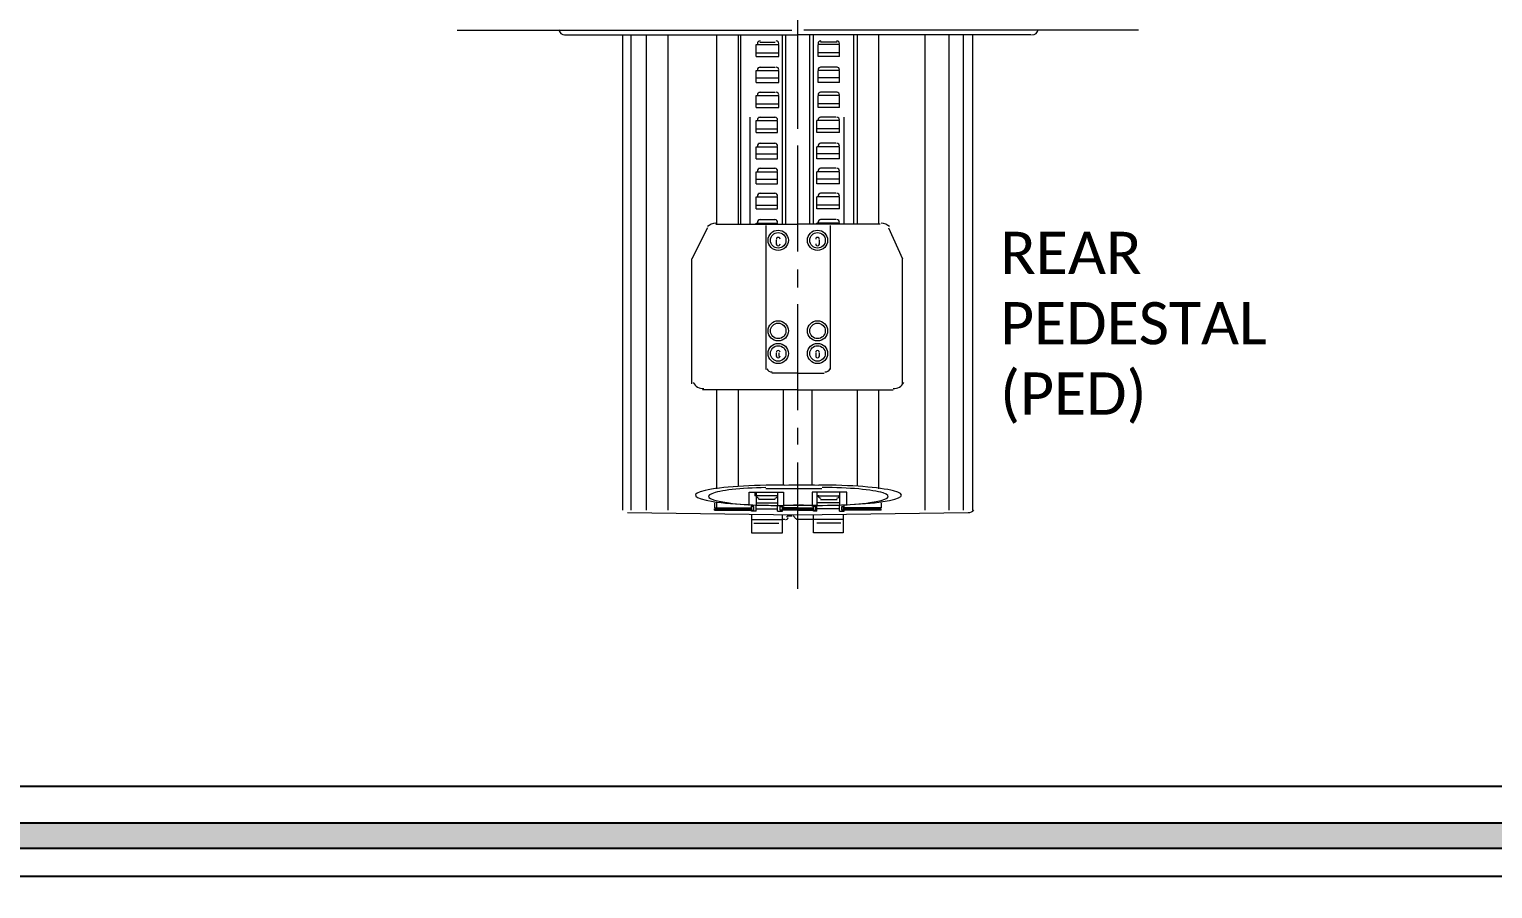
# Model space of a CAD drawing. Header units: millimetres. Extents: x 26027 to 581921, y 7230 to 233891.
# Drawn here: x 467512 to 470114, y 143489 to 145016 of the extents above; entities that cross this region are included whole.
import ezdxf

# ---------------------------------------------------------------- set-up
doc = ezdxf.new("R2010")
doc.units = ezdxf.units.MM
doc.header["$LTSCALE"] = 5
doc.layers.add('EXF', color=7, linetype='Continuous', lineweight=0, true_color=0x4e7e3e)
doc.layers.add('GE-ARCHITECTURAL_ELEMENTS', color=8, linetype='Continuous')
doc.layers.add('GE-SPECIFICATIONS', color=7, linetype='Continuous')
doc.layers.add('GE-DESIGNER_WARNING', color=1, linetype='Continuous', plot=False)
doc.layers.add('Walls', color=32, linetype='Continuous', lineweight=5)
doc.styles.get("Standard").update_dxf_attribs({"font": 'calibri.ttf'})

msp = doc.modelspace()

# ---------------------------------------------------------------- hatches: boundary and pattern name
h = msp.add_hatch()
h.set_pattern_fill('CROSS', color=85, scale=10)
h.set_pattern_definition([(0, (368880, 104830), (63.5, 63.5), [31.75, -95.25]), (90, (368895.875, 104814.125), (-63.5, 63.5), [31.75, -95.25])])
edge = h.paths.add_edge_path()
edge.add_line((457685.6, 145694.3), (457685.6, 152806.1))
edge.add_line((457685.6, 152806.1), (462487.4, 152806.1))
edge.add_line((462487.4, 152806.1), (462487.4, 145900.9))
edge.add_line((462487.4, 145900.9), (462587.4, 145901.1))
edge.add_line((462587.4, 145901.1), (462587.4, 152806.1))
edge.add_line((462587.4, 152806.1), (464555.9, 152806.1))
edge.add_line((464555.9, 152806.1), (469284.4, 152806.1))
edge.add_line((469284.4, 152806.1), (471903.7, 152806.1))
edge.add_line((471903.7, 152806.1), (471903.7, 142653.2))
edge.add_line((471903.7, 142653.2), (478231.4, 142645.9))
edge.add_line((478231.4, 142645.9), (478231.4, 142845.2))
edge.add_line((478231.4, 142845.2), (472503.7, 142845.2))
edge.add_line((472503.7, 142845.2), (472503.7, 157840))
edge.add_line((472503.7, 157840), (472504, 159009.2))
edge.add_line((472504, 159009.2), (479768.6, 159009.2))
edge.add_line((479768.6, 159009.2), (479768.6, 159109.2))
edge.add_line((479768.6, 159109.2), (472503.7, 159109.2))
edge.add_line((472503.7, 159109.2), (472503.7, 169315.6))
edge.add_line((472503.7, 169315.6), (478921.1, 169315.6))
edge.add_line((478921.1, 169315.6), (484286.4, 169315.6))
edge.add_line((484286.4, 169315.6), (484286.4, 166351.2))
edge.add_line((484286.4, 166351.2), (484486.4, 166351.2))
edge.add_line((484486.4, 166351.2), (484486.4, 169515.6))
edge.add_line((484486.4, 169515.6), (479083.8, 169515.6))
edge.add_line((479083.8, 169515.6), (479083.8, 190946.9))
edge.add_line((479083.8, 190946.9), (479083.8, 191341.6))
edge.add_line((479083.8, 191341.6), (478883.8, 191341.6))
edge.add_line((478883.8, 191341.6), (478883.8, 195124.3))
edge.add_line((478883.8, 195124.3), (477262.4, 195124.3))
edge.add_line((477262.4, 195124.3), (477262.4, 205421.2))
edge.add_line((477262.4, 205421.2), (474368, 205421.2))
edge.add_line((474368, 205421.2), (469356.9, 205421.2))
edge.add_line((469356.9, 205421.2), (469256.9, 205421.2))
edge.add_line((469256.9, 205421.2), (469256.9, 204391.3))
edge.add_line((469256.9, 204391.3), (469856.9, 204391.3))
edge.add_line((469856.9, 204391.3), (469856.9, 204821.2))
edge.add_line((469856.9, 204821.2), (471179.3, 204821.2))
edge.add_line((471179.3, 204821.2), (471179.3, 204391.3))
edge.add_line((471179.3, 204391.3), (471779.3, 204391.3))
edge.add_line((471779.3, 204391.3), (471779.3, 204821.2))
edge.add_line((471779.3, 204821.2), (476662.4, 204821.2))
edge.add_line((476662.4, 204821.2), (476662.4, 194457.6))
edge.add_line((476662.4, 194457.6), (478283.8, 194457.6))
edge.add_line((478283.8, 194457.6), (478283.8, 169915.6))
edge.add_line((478283.8, 169915.6), (471903.7, 169915.6))
edge.add_line((471903.7, 169915.6), (471903.7, 159212))
edge.add_line((471903.7, 159212), (470513.7, 159212))
edge.add_line((470513.7, 159212), (470513.7, 159112))
edge.add_line((470513.7, 159112), (471903.7, 159112))
edge.add_line((471903.7, 159112), (471903.7, 153006.1))
edge.add_line((471903.7, 153006.1), (462587.4, 153006.1))
edge.add_line((462587.4, 153006.1), (462487.4, 152906.1))
edge.add_line((462487.4, 152906.1), (457585.6, 152906.1))
edge.add_line((457585.6, 152906.1), (457585.6, 145694.3))
at = {"layer": 'EXF'}
h = msp.add_hatch(dxfattribs=at)
h.set_pattern_fill('CROSS', color=256, scale=10)
edge = h.paths.add_edge_path()
edge.add_line((464555.9, 152806.1), (469284.4, 152806.1))
edge.add_line((469284.4, 152806.1), (471903.7, 152806.1))
edge.add_line((471903.7, 152806.1), (471903.7, 142653.2))
edge.add_line((471903.7, 142653.2), (478231.4, 142645.9))
edge.add_line((478231.4, 142645.9), (478231.4, 142845.2))
edge.add_line((478231.4, 142845.2), (472503.7, 142845.2))
edge.add_line((472503.7, 142845.2), (472503.7, 157840))
edge.add_line((472503.7, 157840), (472504, 159009.2))
edge.add_line((472504, 159009.2), (479768.6, 159009.2))
edge.add_line((479768.6, 159009.2), (479768.6, 159109.2))
edge.add_line((479768.6, 159109.2), (472503.7, 159109.2))
edge.add_line((472503.7, 159109.2), (472503.7, 169315.6))
edge.add_line((472503.7, 169315.6), (478921.1, 169315.6))
edge.add_line((478921.1, 169315.6), (484286.4, 169315.6))
edge.add_line((484286.4, 169315.6), (484286.4, 166351.2))
edge.add_line((484286.4, 166351.2), (484486.4, 166351.2))
edge.add_line((484486.4, 166351.2), (484486.4, 169515.6))
edge.add_line((484486.4, 169515.6), (479083.8, 169515.6))
edge.add_line((479083.8, 169515.6), (479083.8, 190946.9))
edge.add_line((479083.8, 190946.9), (479083.8, 191341.6))
edge.add_line((479083.8, 191341.6), (478883.8, 191341.6))
edge.add_line((478883.8, 191341.6), (478883.8, 195124.3))
edge.add_line((478883.8, 195124.3), (477262.4, 195124.3))
edge.add_line((477262.4, 195124.3), (477262.4, 205421.2))
edge.add_line((477262.4, 205421.2), (474368, 205421.2))
edge.add_line((474368, 205421.2), (469356.9, 205421.2))
edge.add_line((469356.9, 205421.2), (469256.9, 205421.2))
edge.add_line((469256.9, 205421.2), (469256.9, 204391.3))
edge.add_line((469256.9, 204391.3), (469856.9, 204391.3))
edge.add_line((469856.9, 204391.3), (469856.9, 204821.2))
edge.add_line((469856.9, 204821.2), (471179.3, 204821.2))
edge.add_line((471179.3, 204821.2), (471179.3, 204391.3))
edge.add_line((471179.3, 204391.3), (471779.3, 204391.3))
edge.add_line((471779.3, 204391.3), (471779.3, 204821.2))
edge.add_line((471779.3, 204821.2), (476662.4, 204821.2))
edge.add_line((476662.4, 204821.2), (476662.4, 194457.6))
edge.add_line((476662.4, 194457.6), (478283.8, 194457.6))
edge.add_line((478283.8, 194457.6), (478283.8, 169915.6))
edge.add_line((478283.8, 169915.6), (471903.7, 169915.6))
edge.add_line((471903.7, 169915.6), (471903.7, 159212))
edge.add_line((471903.7, 159212), (470513.7, 159212))
edge.add_line((470513.7, 159212), (470513.7, 159112))
edge.add_line((470513.7, 159112), (471903.7, 159112))
edge.add_line((471903.7, 159112), (471903.7, 153006.1))
edge.add_line((471903.7, 153006.1), (462587.4, 153006.1))
at = {"layer": 'GE-ARCHITECTURAL_ELEMENTS', "transparency": 33554687}
h = msp.add_hatch(color=232, dxfattribs=at)
h.dxf.hatch_style = 1
h.paths.add_polyline_path([(471385.8, 150060.2), (466165.8, 150060.2), (466165.8, 143560.1), (471385.8, 143560.1)])
h.paths.add_polyline_path([(471340.8, 150015.2), (471340.8, 143605.1), (466210.8, 143605.1), (466210.8, 150015.2)], flags=16)

# ---------------------------------------------------------------- linework, layer by layer
at = {"layer": 'GE-ARCHITECTURAL_ELEMENTS', "elevation": 2.4}
for points in [[(466115.8, 150110.2), (471435.8, 150110.2), (471435.8, 143510.1), (466115.8, 143510.1)], [(466165.8, 150060.2), (471385.8, 150060.2), (471385.8, 143560.1), (466165.8, 143560.1)], [(466210.8, 150015.2), (471340.8, 150015.2), (471340.8, 143605.1), (466210.8, 143605.1)], [(466275.8, 149950.2), (471275.8, 149950.2), (471275.8, 143670.1), (466275.8, 143670.1)]]:
    msp.add_lwpolyline(points, close=True, dxfattribs=at)
at = {"layer": 'GE-DESIGNER_WARNING', "elevation": 2.4}
msp.add_lwpolyline([(471275.8, 143670.1), (466275.8, 143670.1), (466275.8, 149950.2), (471275.8, 149950.2)], close=True, dxfattribs=at)
at = {"layer": 'GE-DESIGNER_WARNING', "color": 84, "lineweight": 13, "true_color": 0x2b9217, "elevation": 2.4}
for points in [[(468878.6, 144902.4), (468878.6, 145126.8)], [(468878.6, 144853.7), (468878.6, 145076)], [(468878.6, 144838.9), (468878.6, 144870.7)], [(468878.6, 144620.9), (468878.6, 144809.3)], [(468878.6, 144557.4), (468878.6, 144589.1)], [(468878.6, 144339.3), (468878.6, 144527.7)], [(468878.6, 144277.9), (468878.6, 144307.6)], [(468878.6, 144021.8), (468878.6, 144246.2)]]:
    msp.add_lwpolyline(points, dxfattribs=at)
at = {"layer": 'GE-DESIGNER_WARNING', "color": 154, "lineweight": 20, "true_color": 0x0645ab, "elevation": 2.4}
for points in [[(468273.2, 145014.6), (468868.1, 145014.6)], [(468463.7, 145006.1), (468878.6, 145006.1)], [(468567.5, 144161.5), (468567.5, 145006.1)], [(469293.6, 145006.1), (468878.6, 145006.1)], [(469484.1, 145014.6), (468889.2, 145014.6)], [(469189.8, 144161.5), (469189.8, 145006.1)], [(468717.8, 144663.2), (468690.2, 144608.2)], [(468732.6, 144669.6), (468878.6, 144669.6)], [(469024.7, 144669.6), (468878.6, 144669.6)], [(469039.5, 144663.2), (469064.9, 144608.2)], [(468690.2, 144385.9), (468690.2, 144608.2)], [(469064.9, 144385.9), (469064.9, 144608.2)], [(468878.6, 144375.3), (468709.3, 144375.3)], [(468878.6, 144375.3), (469048, 144375.3)], [(468575.9, 144157.3), (468878.6, 144153)], [(468878.6, 144153), (469181.4, 144157.3)]]:
    msp.add_lwpolyline(points, dxfattribs=at)
at = {"layer": 'GE-DESIGNER_WARNING', "color": 154, "lineweight": 13, "true_color": 0x0645ab, "elevation": 2.4}
for points in [[(468582.3, 144161.5), (468582.3, 145006.1)], [(468609.8, 144161.5), (468609.8, 145006.1)], [(468647.9, 144161.5), (468647.9, 145006.1)], [(468734.7, 144669.6), (468734.7, 145006.1)], [(468772.8, 144669.6), (468772.8, 145006.1)], [(468777, 144669.6), (468777, 145006.1)], [(468851.1, 144669.6), (468851.1, 145006.1)], [(468857.5, 144669.6), (468857.5, 145006.1)], [(468899.8, 144669.6), (468899.8, 145006.1)], [(468906.2, 144669.6), (468906.2, 145006.1)], [(468978.1, 144669.6), (468978.1, 145006.1)], [(468984.5, 144669.6), (468984.5, 145006.1)], [(469022.6, 144669.6), (469022.6, 145006.1)], [(469105.2, 144161.5), (469105.2, 145006.1)], [(469147.5, 144161.5), (469147.5, 145006.1)], [(469172.9, 144161.5), (469172.9, 145006.1)], [(468804.6, 144968), (468804.6, 144989.2)], [(468804.6, 144989.2), (468844.8, 144989.2)], [(468804.6, 144974.4), (468844.8, 144974.4)], [(468810.9, 144993.4), (468838.4, 144993.4)], [(468844.8, 144968), (468844.8, 144989.2)], [(468914.6, 144968), (468914.6, 144989.2)], [(468952.7, 144989.2), (468914.6, 144989.2)], [(468952.7, 144974.4), (468914.6, 144974.4)], [(468948.5, 144993.4), (468918.9, 144993.4)], [(468952.7, 144968), (468952.7, 144989.2)], [(468804.6, 144968), (468844.8, 144968)], [(468810.9, 144949), (468838.4, 144949)], [(468952.7, 144968), (468914.6, 144968)], [(468948.5, 144949), (468918.9, 144949)], [(468804.6, 144921.5), (468804.6, 144942.6)], [(468804.6, 144942.6), (468844.8, 144942.6)], [(468804.6, 144929.9), (468844.8, 144929.9)], [(468804.6, 144921.5), (468844.8, 144921.5)], [(468844.8, 144921.5), (468844.8, 144942.6)], [(468914.6, 144921.5), (468914.6, 144942.6)], [(468952.7, 144942.6), (468914.6, 144942.6)], [(468952.7, 144929.9), (468914.6, 144929.9)], [(468952.7, 144921.5), (468914.6, 144921.5)], [(468952.7, 144921.5), (468952.7, 144942.6)], [(468804.6, 144877), (468804.6, 144898.2)], [(468804.6, 144898.2), (468844.8, 144898.2)], [(468810.9, 144904.5), (468838.4, 144904.5)], [(468844.8, 144877), (468844.8, 144898.2)], [(468914.6, 144877), (468914.6, 144898.2)], [(468952.7, 144898.2), (468914.6, 144898.2)], [(468948.5, 144904.5), (468918.9, 144904.5)], [(468952.7, 144877), (468952.7, 144898.2)], [(468804.6, 144883.4), (468844.8, 144883.4)], [(468804.6, 144877), (468844.8, 144877)], [(468952.7, 144883.4), (468914.6, 144883.4)], [(468952.7, 144877), (468914.6, 144877)], [(468794, 144669.6), (468794, 144860.1)], [(468804.6, 144832.6), (468804.6, 144853.7)], [(468804.6, 144853.7), (468842.7, 144853.7)], [(468808.8, 144860.1), (468838.4, 144860.1)], [(468842.7, 144832.6), (468842.7, 144853.7)], [(468912.5, 144832.6), (468912.5, 144853.7)], [(468952.7, 144853.7), (468912.5, 144853.7)], [(468946.4, 144860.1), (468918.9, 144860.1)], [(468952.7, 144832.6), (468952.7, 144853.7)], [(468961.2, 144669.6), (468961.2, 144860.1)], [(468804.6, 144838.9), (468842.7, 144838.9)], [(468804.6, 144832.6), (468842.7, 144832.6)], [(468952.7, 144838.9), (468912.5, 144838.9)], [(468952.7, 144832.6), (468912.5, 144832.6)], [(468804.6, 144786), (468804.6, 144807.2)], [(468804.6, 144807.2), (468842.7, 144807.2)], [(468804.6, 144794.5), (468842.7, 144794.5)], [(468808.8, 144813.5), (468838.4, 144813.5)], [(468842.7, 144786), (468842.7, 144807.2)], [(468912.5, 144786), (468912.5, 144807.2)], [(468952.7, 144807.2), (468912.5, 144807.2)], [(468952.7, 144794.5), (468912.5, 144794.5)], [(468946.4, 144813.5), (468918.9, 144813.5)], [(468952.7, 144786), (468952.7, 144807.2)], [(468804.6, 144786), (468842.7, 144786)], [(468804.6, 144741.5), (468804.6, 144762.7)], [(468804.6, 144762.7), (468842.7, 144762.7)], [(468808.8, 144769.1), (468838.4, 144769.1)], [(468842.7, 144741.5), (468842.7, 144762.7)], [(468952.7, 144786), (468912.5, 144786)], [(468912.5, 144741.5), (468912.5, 144762.7)], [(468952.7, 144762.7), (468912.5, 144762.7)], [(468946.4, 144769.1), (468918.9, 144769.1)], [(468952.7, 144741.5), (468952.7, 144762.7)], [(468804.6, 144750), (468842.7, 144750)], [(468804.6, 144741.5), (468842.7, 144741.5)], [(468952.7, 144750), (468912.5, 144750)], [(468952.7, 144741.5), (468912.5, 144741.5)], [(468804.6, 144697.1), (468804.6, 144718.2)], [(468804.6, 144718.2), (468842.7, 144718.2)], [(468808.8, 144724.6), (468838.4, 144724.6)], [(468842.7, 144697.1), (468842.7, 144718.2)], [(468912.5, 144697.1), (468912.5, 144718.2)], [(468952.7, 144718.2), (468912.5, 144718.2)], [(468946.4, 144724.6), (468918.9, 144724.6)], [(468952.7, 144697.1), (468952.7, 144718.2)], [(468804.6, 144703.4), (468842.7, 144703.4)], [(468804.6, 144697.1), (468842.7, 144697.1)], [(468952.7, 144703.4), (468912.5, 144703.4)], [(468952.7, 144697.1), (468912.5, 144697.1)], [(468804.6, 144669.6), (468804.6, 144671.7)], [(468804.6, 144671.7), (468842.7, 144671.7)], [(468808.8, 144678), (468838.4, 144678)], [(468821.5, 144667.4), (468821.5, 144411.3)], [(468842.7, 144669.6), (468842.7, 144671.7)], [(468912.5, 144669.6), (468912.5, 144671.7)], [(468952.7, 144671.7), (468912.5, 144671.7)], [(468946.4, 144678), (468918.9, 144678)], [(468935.8, 144667.4), (468935.8, 144411.3)], [(468952.7, 144669.6), (468952.7, 144671.7)], [(468840.5, 144633.6), (468840.5, 144642)], [(468916.8, 144633.6), (468916.8, 144642)], [(468840.5, 144434.6), (468840.5, 144440.9)], [(468844.8, 144440.9), (468844.8, 144434.6)], [(468910.4, 144440.9), (468910.4, 144434.6)], [(468916.8, 144434.6), (468916.8, 144440.9)], [(468878.6, 144405), (468832.1, 144405)], [(468878.6, 144405), (468925.2, 144405)], [(468734.7, 144199.6), (468734.7, 144375.3)], [(468772.8, 144203.8), (468772.8, 144375.3)], [(468853.2, 144206), (468853.2, 144375.3)], [(468904.1, 144206), (468904.1, 144375.3)], [(468984.5, 144203.8), (468984.5, 144375.3)], [(469022.6, 144199.6), (469022.6, 144375.3)], [(468791.9, 144170), (468791.9, 144193.3), (468853.2, 144193.3), (468853.2, 144167.9)], [(468802.4, 144193.3), (468802.4, 144186.9)], [(468804.6, 144193.3), (468804.6, 144170)], [(468921, 144199.6), (468821.5, 144199.6)], [(468842.7, 144193.3), (468842.7, 144170)], [(468842.7, 144193.3), (468842.7, 144186.9)], [(468965.4, 144170), (468965.4, 144193.3), (468904.1, 144193.3), (468904.1, 144167.9)], [(468912.5, 144193.3), (468912.5, 144170)], [(468912.5, 144193.3), (468912.5, 144186.9)], [(468952.7, 144193.3), (468952.7, 144170)], [(468952.7, 144193.3), (468952.7, 144186.9)], [(468730.5, 144174.2), (468730.5, 144165.7), (468796.1, 144165.7)], [(468730.5, 144161.5), (468730.5, 144163.6), (468796.1, 144163.6)], [(468734.7, 144161.5), (468734.7, 144174.2)], [(468796.1, 144159.4), (468796.1, 144170)], [(468842.7, 144186.9), (468802.4, 144186.9)], [(468804.6, 144174.2), (468842.7, 144174.2)], [(468804.6, 144159.4), (468804.6, 144170)], [(468804.6, 144163.6), (468842.7, 144163.6)], [(468838.4, 144180.6), (468808.8, 144180.6)], [(468842.7, 144159.4), (468842.7, 144170)], [(468851.1, 144159.4), (468851.1, 144170)], [(468878.6, 144165.7), (468851.1, 144165.7)], [(468878.6, 144163.6), (468851.1, 144163.6)], [(468878.6, 144165.7), (468906.2, 144165.7)], [(468878.6, 144163.6), (468906.2, 144163.6)], [(468906.2, 144159.4), (468906.2, 144170)], [(468912.5, 144186.9), (468952.7, 144186.9)], [(468952.7, 144174.2), (468912.5, 144174.2)], [(468912.5, 144159.4), (468912.5, 144170)], [(468952.7, 144163.6), (468912.5, 144163.6)], [(468918.9, 144180.6), (468948.5, 144180.6)], [(468952.7, 144159.4), (468952.7, 144170)], [(469026.8, 144174.2), (469026.8, 144165.7), (468961.2, 144165.7)], [(468961.2, 144159.4), (468961.2, 144170)], [(469026.8, 144161.5), (469026.8, 144163.6), (468961.2, 144163.6)], [(468730.5, 144161.5), (468796.1, 144161.5)], [(468804.6, 144159.4), (468796.1, 144159.4)], [(468796.1, 144153), (468796.1, 144121.3), (468851.1, 144121.3), (468851.1, 144153)], [(468796.1, 144144.6), (468851.1, 144144.6)], [(468800.3, 144138.2), (468844.8, 144138.2)], [(468842.7, 144159.4), (468851.1, 144159.4)], [(468878.6, 144161.5), (468851.1, 144161.5)], [(468855.4, 144144.6), (468851.1, 144144.6)], [(468868.1, 144150.9), (468859.6, 144150.9)], [(468859.6, 144148.8), (468859.6, 144150.9)], [(468906.2, 144144.6), (468876.5, 144144.6)], [(468878.6, 144161.5), (468906.2, 144161.5)], [(468912.5, 144159.4), (468906.2, 144159.4)], [(468959.1, 144153), (468959.1, 144121.3), (468906.2, 144121.3), (468906.2, 144153)], [(468959.1, 144144.6), (468906.2, 144144.6)], [(468954.9, 144138.2), (468912.5, 144138.2)], [(468952.7, 144159.4), (468961.2, 144159.4)], [(469026.8, 144161.5), (468961.2, 144161.5)]]:
    msp.add_lwpolyline(points, dxfattribs=at)
for points in [[(468796.1, 144161.5), (468800.3, 144161.5), (468800.3, 144167.9), (468796.1, 144167.9)], [(468851.1, 144161.5), (468846.9, 144161.5), (468846.9, 144167.9), (468851.1, 144167.9)], [(468906.2, 144161.5), (468910.4, 144161.5), (468910.4, 144167.9), (468906.2, 144167.9)], [(468959.1, 144161.5), (468957, 144161.5), (468957, 144167.9), (468959.1, 144167.9)]]:
    msp.add_lwpolyline(points, close=True, dxfattribs=at)
at = {"layer": 'GE-DESIGNER_WARNING', "color": 154, "lineweight": 13, "true_color": 0x0645ab}
for centre, radius in [((468843.7, 144641, 2.4), 18), ((468913.6, 144641, 2.4), 18), ((468843.7, 144641, 2.4), 13.8), ((468913.6, 144641, 2.4), 13.8), ((468843.7, 144480.1, 2.4), 18), ((468843.7, 144480.1, 2.4), 13.8), ((468913.6, 144480.1, 2.4), 18), ((468913.6, 144480.1, 2.4), 13.8), ((468843.7, 144439.9, 2.4), 18), ((468843.7, 144439.9, 2.4), 13.8), ((468913.6, 144439.9, 2.4), 18), ((468913.6, 144439.9, 2.4), 13.8)]:
    msp.add_circle(centre, radius, dxfattribs=at)
at = {"layer": 'GE-DESIGNER_WARNING', "color": 154, "lineweight": 20, "true_color": 0x0645ab}
for centre, radius, start, end in [((468464.8, 145017.8, 2.4), 11.6, 188.9648, 271.4996), ((469294.6, 145017.8, 2.4), 11.6, 268.5004, 351.0352), ((468735.8, 144643.1, 2.4), 28.6, 96.6193, 128.9959), ((469023.7, 144643.1, 2.4), 28.6, 51.0041, 83.3807), ((468710.4, 144397.5, 2.4), 20.1, 207.8339, 272.3345), ((469049.1, 144397.5, 2.4), 20.1, 267.6655, 332.1661), ((469182.4, 144168.9, 2.4), 11.6, 265.4737, 322.7894)]:
    msp.add_arc(centre, radius, start, end, dxfattribs=at)
at = {"layer": 'GE-DESIGNER_WARNING', "color": 154, "lineweight": 13, "true_color": 0x0645ab}
for centre, radius, start, end in [((468812, 144990.3, 2.4), 5.29, 95.6912, 178.5443), ((468839.5, 144990.3, 2.4), 5.29, 1.4557, 84.3088), ((468919.9, 144990.3, 2.4), 5.29, 95.6912, 178.5443), ((468947.4, 144990.3, 2.4), 5.29, 1.4557, 84.3088), ((468812, 144943.7, 2.4), 5.29, 95.6912, 178.5443), ((468839.5, 144943.7, 2.4), 5.29, 1.4557, 84.3088), ((468919.9, 144943.7, 2.4), 5.29, 95.6912, 178.5443), ((468947.4, 144943.7, 2.4), 5.29, 1.4557, 84.3088), ((468812, 144899.2, 2.4), 5.29, 95.6912, 178.5443), ((468839.5, 144899.2, 2.4), 5.29, 1.4557, 84.3088), ((468919.9, 144899.2, 2.4), 5.29, 95.6912, 178.5443), ((468947.4, 144899.2, 2.4), 5.29, 1.4557, 84.3088), ((468812, 144854.8, 2.4), 5.29, 95.6912, 178.5443), ((468837.4, 144854.8, 2.4), 5.29, 1.4557, 84.3088), ((468919.9, 144854.8, 2.4), 5.29, 95.6912, 178.5443), ((468947.4, 144854.8, 2.4), 5.29, 1.4557, 84.3088), ((468812, 144808.2, 2.4), 5.29, 95.6912, 178.5443), ((468837.4, 144808.2, 2.4), 5.29, 1.4557, 84.3088), ((468919.9, 144808.2, 2.4), 5.29, 95.6912, 178.5443), ((468947.4, 144808.2, 2.4), 5.29, 1.4557, 84.3088), ((468812, 144763.8, 2.4), 5.29, 95.6912, 178.5443), ((468837.4, 144763.8, 2.4), 5.29, 1.4557, 84.3088), ((468919.9, 144763.8, 2.4), 5.29, 95.6912, 178.5443), ((468947.4, 144763.8, 2.4), 5.29, 1.4557, 84.3088), ((468812, 144719.3, 2.4), 5.29, 95.6912, 178.5443), ((468837.4, 144719.3, 2.4), 5.29, 1.4557, 84.3088), ((468919.9, 144719.3, 2.4), 5.29, 95.6912, 178.5443), ((468947.4, 144719.3, 2.4), 5.29, 1.4557, 84.3088), ((468812, 144672.7, 2.4), 5.29, 95.6912, 178.5443), ((468837.4, 144672.7, 2.4), 5.29, 1.4557, 84.3088), ((468919.9, 144672.7, 2.4), 5.29, 95.6912, 178.5443), ((468947.4, 144672.7, 2.4), 5.29, 1.4557, 84.3088), ((468843.7, 144643.1, 2.4), 3.18, 359.9999, 180.0001), ((468843.7, 144634.6, 2.4), 3.18, 179.9999, 0.0001), ((468913.6, 144643.1, 2.4), 3.18, 359.9999, 180.0001), ((468913.6, 144634.6, 2.4), 3.18, 179.9999, 0.0001), ((468843.7, 144442, 2.4), 3.18, 359.9999, 180.0001), ((468843.7, 144435.6, 2.4), 3.18, 179.9999, 0.0001), ((468913.6, 144442, 2.4), 3.18, 359.9999, 180.0001), ((468913.6, 144435.6, 2.4), 3.18, 179.9999, 0.0001), ((468833.1, 144418.7, 2.4), 11.6, 211.3934, 268.5442), ((468926.3, 144418.7, 2.4), 11.6, 271.4558, 328.6066), ((468886.1, 143347.6, 2.4), 858.4, 88.0169, 92.0765), ((468809.9, 144188, 2.4), 5.29, 181.4557, 264.3088), ((468837.4, 144188, 2.4), 5.29, 275.6912, 358.5443), ((468919.9, 144188, 2.4), 5.29, 181.4557, 264.3088), ((468947.4, 144188, 2.4), 5.29, 275.6912, 358.5443), ((468856.4, 144149.9, 2.4), 5.29, 270.6975, 342.8998), ((468869.1, 144145.6, 2.4), 5.29, 29.7234, 85.5125), ((468879.7, 144152, 2.4), 7.41, 207.0645, 252.5154)]:
    msp.add_arc(centre, radius, start, end, dxfattribs=at)
for points in [[(468713.9, 144196.4, 2.4), (468686.5, 144190.2, 2.4), (468692, 144182.5, 2.4), (468727.8, 144176.9, 2.4)], [(468725.6, 144190.7, 2.4), (468711.7, 144184.9, 2.4), (468723.7, 144178.6, 2.4), (468756.4, 144174.3, 2.4)], [(468854.1, 144205.9, 2.4), (468796.2, 144206.4, 2.4), (468741.2, 144202.7, 2.4), (468713.9, 144196.4, 2.4)], [(468821.5, 144201.6, 2.4), (468776.8, 144200.8, 2.4), (468739.5, 144196.5, 2.4), (468725.6, 144190.7, 2.4)], [(469048.7, 144195.7, 2.4), (469024.4, 144202, 2.4), (468972.6, 144206, 2.4), (468915.7, 144206, 2.4)], [(469030.1, 144192.1, 2.4), (469011.7, 144197.9, 2.4), (468969.1, 144201.7, 2.4), (468922, 144201.7, 2.4)], [(469006.8, 144174.9, 2.4), (469039.4, 144179.4, 2.4), (469048.6, 144186.2, 2.4), (469030.1, 144192.1, 2.4)], [(469029.4, 144176.6, 2.4), (469065.5, 144181.9, 2.4), (469073, 144189.4, 2.4), (469048.7, 144195.7, 2.4)], [(468727.8, 144176.9, 2.4), (468763.6, 144171.3, 2.4), (468823, 144168.8, 2.4), (468879.4, 144170.5, 2.4)], [(468756.4, 144174.3, 2.4), (468789.2, 144170.1, 2.4), (468836.8, 144168.8, 2.4), (468879.1, 144171, 2.4)], [(468880, 144170.5, 2.4), (468935.2, 144168.8, 2.4), (468993.4, 144171.2, 2.4), (469029.4, 144176.6, 2.4)], [(468880.3, 144171, 2.4), (468924.4, 144168.8, 2.4), (468974.1, 144170.3, 2.4), (469006.8, 144174.9, 2.4)]]:
    msp.add_open_spline(points, degree=3, dxfattribs=at)
at = {"layer": 'Walls'}
msp.add_line((471435.8, 143510.1, 2.4), (465735.8, 143510.1, 2.4), dxfattribs=at)

# ---------------------------------------------------------------- texts
at = {"layer": 'GE-SPECIFICATIONS', "insert": (469238.2, 144656.2), "char_height": 75, "attachment_point": 1}
msp.add_mtext_dynamic_manual_height_columns('REAR PEDESTAL (PED)', width=380.812, gutter_width=500, heights=[0], dxfattribs=at)

doc.saveas('drawing.dxf')
